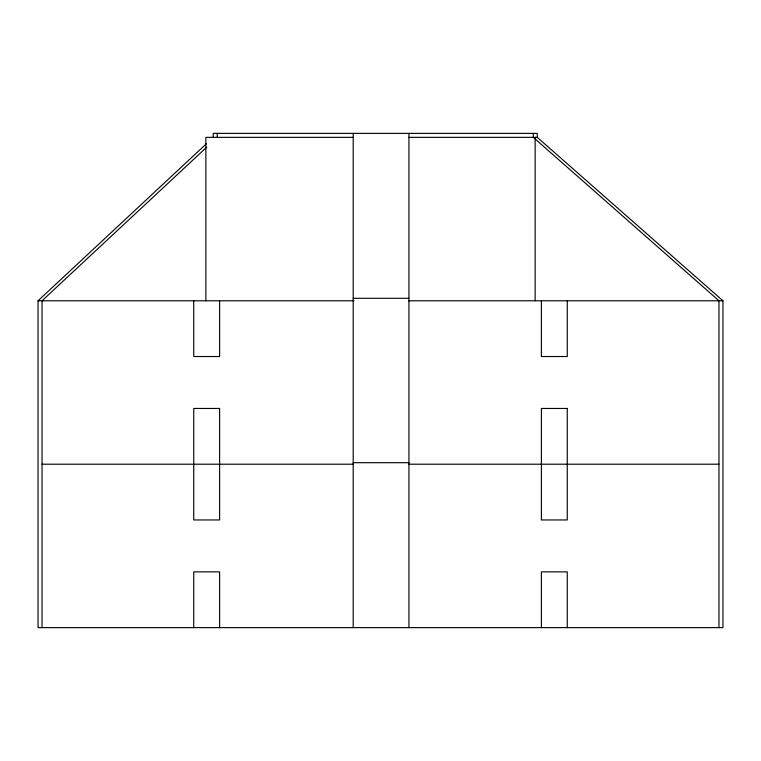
<?xml version="1.0" encoding="UTF-8"?>
<svg xmlns="http://www.w3.org/2000/svg" width="761" height="761" viewBox="0 0 761 761"><rect width="100%" height="100%" fill="white"/><g stroke="black" fill="none" stroke-linecap="round" stroke-linejoin="round"><path stroke-width="1.14" d="M408.942 137.361L537.285 137.361L722.95 300.785L722.95 627.625L38.05 627.625L38.05 300.785L206.298 143.829M206.811 147.073L42.036 300.785L42.036 627.625M353.199 137.361L205.86 137.361L205.86 300.785M353.199 298.283L408.942 298.283M38.05 300.785L354.027 300.785M408.6 300.785L722.95 300.785M353.199 462.698L408.942 462.698M42.036 464.2L353.542 464.2M408.647 464.2L718.964 464.2M718.964 627.625L718.964 300.785L533.309 137.361L533.309 133.375M567.259 300.785L567.259 356.529L541.394 356.529L541.394 300.785M567.259 627.625L567.259 571.872L541.394 571.872L541.394 627.625M537.285 137.361L537.285 133.375L213.232 133.375L213.232 137.361M535.145 137.361L535.145 300.785M408.942 133.375L408.942 627.625M353.199 133.375L353.199 627.625M219.606 300.785L219.606 356.529L193.741 356.529L193.741 300.785M219.606 627.625L219.606 571.872L193.741 571.872L193.741 627.625M217.218 133.375L217.218 137.361M219.606 408.457L193.741 408.457L193.741 519.953L219.606 519.953L219.606 408.457M567.259 408.457L541.394 408.457L541.394 519.953L567.259 519.953L567.259 408.457"/></g></svg>
